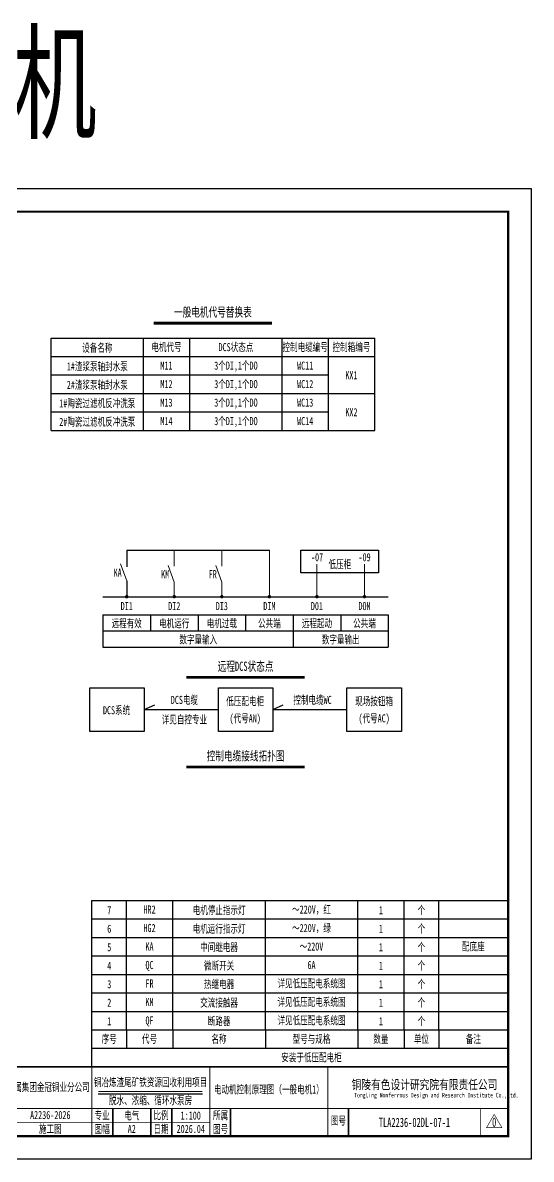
# Model space of a CAD drawing. Header units: millimetres. Extents: x 401220 to 2750366, y -101310 to 943175.
# Drawn here: x 1149682 to 1171673, y -101260 to -52085 of the extents above; entities that cross this region are included whole.
import ezdxf
from ezdxf.enums import TextEntityAlignment as Align

# ---------------------------------------------------------------- set-up
doc = ezdxf.new("R2010")
doc.units = ezdxf.units.MM
doc.linetypes.add('常规', pattern=[20, 10, 0, 10])
for name, color, linetype, lineweight in [('CAXA0层', 7, 'Continuous', 25), ('SW', 8, 'Continuous', 20), ('TEXT', 4, 'Continuous', 0)]:
    doc.layers.add(name, color=color, linetype=linetype, lineweight=lineweight)
for name, color, linetype in [('动力平面导线层', 3, '常规'), ('动力平面设备层', 1, 'Continuous'), ('图框', 7, 'Continuous'), ('标注-照明', 7, 'Continuous'), ('照明平面导线层', 3, 'Continuous'), ('照明平面设备层', 1, 'Continuous')]:
    doc.layers.add(name, color=color, linetype=linetype)
doc.styles.add('HZ', font='simsun.ttf', dxfattribs={"width": 0.75})
doc.styles.add('标准', font='NSimSun.ttf', dxfattribs={"width": 0.667})

# ---------------------------------------------------------------- blocks, each defined once
blk = doc.blocks.new('3')
at = {"layer": 'TEXT', "color": 7, "lineweight": 25, "style": 'HZ', "width": 0.75}
for s, height, p in [('铜陵有色设计研究院有限责任公司', 400, (221501, 249018)), ('Tongling Nonferrous Design and Research Institute Co.,Ltd.', 200, (221613, 248659))]:
    blk.add_text(s, height=height, dxfattribs=at).set_placement(p)
blk = doc.blocks.new('铜陵有色图签02')
at = {"layer": '图框', "linetype": 'Continuous', "lineweight": 50}
for p, q in [((-38401, 3003), (-38401, 1)), ((-29100, 3001), (-29100, 0))]:
    blk.add_line(p, q, dxfattribs=at)
at = {"layer": '图框', "color": 7, "linetype": 'Continuous', "lineweight": 25}
for p, q in [((-36201, 3010), (-36201, 9)), ((-34701, 3010), (-34701, 9)), ((-33401, 3017), (-33401, 16)), ((-31901, 3017), (-31901, 16)), ((-30601, 3017), (-30601, 16)), ((-29100, 1201), (-37501, 1201))]:
    blk.add_line(p, q, dxfattribs=at)
at = {"layer": '图框', "color": 7, "linetype": 'Continuous', "lineweight": 35}
for p, q in [((-27300, 3001), (-27300, 1)), ((-21600, 1197), (-21600, -3)), ((-17100, 1200), (-17100, 0)), ((-15450, 0), (-15450, 1200)), ((-14550, 1200), (-14550, 0)), ((-12000, 1201), (-12000, 1)), ((-6900, 1202), (-6900, 2))]:
    blk.add_line(p, q, dxfattribs=at)
at = {"layer": '图框', "lineweight": 25}
blk.add_line((-17723, 1830), (-13223, 1830), dxfattribs=at)
at = {"layer": '图框', "lineweight": 70, "const_width": 70}
blk.add_lwpolyline([(-17980, 3001), (0, 3001), (-38401, 3001)], dxfattribs=at)
at = {"layer": '图框', "color": 7, "linetype": 'Continuous', "lineweight": 25, "const_width": 25}
for points in [[(-37501, 3000), (-37501, 0)], [(-25800, 3001), (-25800, 1)], [(-24300, 3001), (-24300, 1)], [(-23100, 2401), (-37501, 2401)], [(-23100, 1801), (-37501, 1801)], [(-23100, 1201), (-29100, 1201)], [(-12900, 600), (-18000, 600), (-37501, 600)], [(-602, 943), (-932, 371), (-272, 371), (-602, 943)]]:
    blk.add_lwpolyline(points, dxfattribs=at)
at = {"layer": '图框', "linetype": 'Continuous', "lineweight": 50, "const_width": 50}
for points in [[(-23100, 3001), (-23100, 1)], [(-18000, 3000), (-18000, 0)]]:
    blk.add_lwpolyline(points, dxfattribs=at)
at = {"layer": '图框', "lineweight": 50, "const_width": 50}
for points in [[(-12900, 3001), (-12900, 1)], [(-7800, 3001), (-7800, 1)], [(0, 3000), (0, 0)], [(-23100, 1200), (0, 1200)]]:
    blk.add_lwpolyline(points, dxfattribs=at)
at = {"layer": '图框', "lineweight": 25, "const_width": 35}
blk.add_lwpolyline([(-17723, 1930), (-13223, 1930)], dxfattribs=at)
at = {"layer": '图框', "color": 7, "linetype": 'Continuous', "lineweight": 35, "const_width": 25}
blk.add_lwpolyline([(-1200, 1201), (-1200, 0)], dxfattribs=at)
at = {"layer": '图框', "linetype": 'Continuous', "lineweight": 70, "const_width": 70}
blk.add_lwpolyline([(-38401, 1), (0, 0)], dxfattribs=at)
at = {"layer": '图框', "lineweight": 25}
blk.add_blockref('3', (-228268, -246986), dxfattribs=at)
at = {"layer": 'TEXT', "color": 7, "lineweight": 25, "style": '标准', "width": 0.667}
for s, height, p in [('总  图', 300, (-36862, 2555)), ('建  筑', 300, (-34062, 2562)), ('热  工', 300, (-31262, 2562)), ('项目负责人', 350, (-28197, 2541)), ('会', 300, (-37942, 2054)), ('冶  炼', 300, (-36862, 1955)), ('化  工', 300, (-34062, 1962)), ('给排水', 300, (-31262, 1962)), ('审  定', 350, (-28197, 1941)), ('签', 300, (-37942, 1404)), ('选  矿', 300, (-36862, 1355)), ('暖  通', 300, (-34062, 1362)), ('自  控', 300, (-31262, 1362)), ('审  核', 350, (-28197, 1341)), ('栏', 300, (-37942, 754)), ('采  矿', 300, (-36862, 754)), ('机  械', 300, (-34062, 761)), ('电  气', 300, (-31262, 761)), ('校  对', 350, (-28197, 741)), ('项目编号', 350, (-22343, 730)), ('专业', 350, (-17559, 730)), ('比例', 350, (-15009, 730)), ('所属', 350, (-12438, 730)), ('专  业', 300, (-36862, 170)), ('签  字', 300, (-35449, 170)), ('专  业', 300, (-34062, 177)), ('签  字', 300, (-32649, 177)), ('专  业', 300, (-31262, 177)), ('签  字', 300, (-29849, 177)), ('设  计', 350, (-28197, 139)), ('设计阶段', 350, (-22343, 130)), ('图幅', 350, (-17559, 130)), ('日期', 350, (-15009, 130)), ('图号', 350, (-12438, 130)), ('图号', 350, (-7339, 495))]:
    blk.add_text(s, height=height, dxfattribs=at).set_placement(p, align=Align.CENTER)

msp = doc.modelspace()

# ---------------------------------------------------------------- linework, layer by layer
at = {"color": 7, "linetype": 'ByBlock', "lineweight": 20, "const_width": 75}
for points in [[(1154140.4, -76918.3, 1), (1154215.4, -76918.3, 1)], [(1156196.9, -76918.3, 1), (1156271.9, -76918.3, 1)], [(1158253.4, -76918.3, 1), (1158328.4, -76918.3, 1)], [(1160309.9, -76918.3, 1), (1160384.9, -76918.3, 1)], [(1162366.4, -76918.3, 1), (1162441.4, -76918.3, 1)], [(1164422.9, -76918.3, 1), (1164497.9, -76918.3, 1)]]:
    msp.add_lwpolyline(points, format="xyb", close=True, dxfattribs=at)
at = {"layer": 'CAXA0层', "color": 2, "linetype": 'ByBlock', "lineweight": 40}
for p, q in [((1155356.3, -65058.1), (1160454.5, -65058.1)), ((1156770, -80382.9), (1161868.2, -80382.9)), ((1156770, -84261.8), (1161868.2, -84261.8))]:
    msp.add_line(p, q, dxfattribs=at)
at = {"layer": 'CAXA0层', "color": 2, "linetype": 'ByBlock', "lineweight": 0}
for p, q in [((1155356.3, -65123.6), (1160454.5, -65123.6)), ((1156770, -80448.4), (1161868.2, -80448.4)), ((1156770, -84327.3), (1161868.2, -84327.3))]:
    msp.add_line(p, q, dxfattribs=at)
at = {"layer": 'SW', "color": 7, "linetype": 'ByBlock', "lineweight": 25}
for p, q in [((1150905.4, -69726.1), (1150905.4, -65726.1)), ((1154905.4, -69726.1), (1154905.4, -65726.1)), ((1160905.4, -69726.1), (1160905.4, -65726.1)), ((1162905.4, -69726.1), (1162905.4, -65726.1)), ((1164905.4, -69726.1), (1164905.4, -65726.1)), ((1153149.6, -77703.3), (1153149.6, -79099.6)), ((1153149.6, -77703.3), (1165488.6, -77703.3)), ((1155206.1, -77703.3), (1155206.1, -78401.5)), ((1157262.6, -77703.3), (1157262.6, -78401.5)), ((1159319.1, -77703.3), (1159319.1, -78401.5)), ((1161375.6, -77703.3), (1161375.6, -79099.6)), ((1163432.1, -77703.3), (1163432.1, -78401.5)), ((1165488.6, -77703.3), (1165488.6, -79099.6)), ((1153149.6, -78401.5), (1165488.6, -78401.5)), ((1153149.6, -79099.6), (1165488.6, -79099.6)), ((1152673, -90059.3), (1154173, -90059.3)), ((1152673, -90859.3), (1152673, -90059.3)), ((1154173, -90059.3), (1156173, -90059.3)), ((1154173, -90859.3), (1154173, -90059.3)), ((1156173, -90059.3), (1160173, -90059.3)), ((1156173, -90859.3), (1156173, -90059.3)), ((1160173, -90059.3), (1164173, -90059.3)), ((1160173, -90859.3), (1160173, -90059.3)), ((1164173, -90059.3), (1166173, -90059.3)), ((1164173, -90859.3), (1164173, -90059.3)), ((1166173, -90059.3), (1167673, -90059.3)), ((1166173, -90859.3), (1166173, -90059.3)), ((1167673, -90059.3), (1170673, -90059.3)), ((1167673, -90859.3), (1167673, -90059.3)), ((1152673, -90859.3), (1154173, -90859.3)), ((1152673, -91659.3), (1152673, -90859.3)), ((1154173, -90859.3), (1156173, -90859.3)), ((1154173, -91659.3), (1154173, -90859.3)), ((1156173, -90859.3), (1160173, -90859.3)), ((1156173, -91659.3), (1156173, -90859.3)), ((1160173, -90859.3), (1164173, -90859.3)), ((1160173, -91659.3), (1160173, -90859.3)), ((1164173, -90859.3), (1166173, -90859.3)), ((1164173, -91659.3), (1164173, -90859.3)), ((1166173, -90859.3), (1167673, -90859.3)), ((1166173, -91659.3), (1166173, -90859.3)), ((1167673, -90859.3), (1170673, -90859.3)), ((1167673, -91659.3), (1167673, -90859.3)), ((1152673, -91659.3), (1154173, -91659.3)), ((1152673, -92459.3), (1152673, -91659.3)), ((1154173, -91659.3), (1156173, -91659.3)), ((1154173, -92459.3), (1154173, -91659.3)), ((1156173, -91659.3), (1160173, -91659.3)), ((1156173, -92459.3), (1156173, -91659.3)), ((1160173, -91659.3), (1164173, -91659.3)), ((1160173, -92459.3), (1160173, -91659.3)), ((1164173, -91659.3), (1166173, -91659.3)), ((1164173, -92459.3), (1164173, -91659.3)), ((1166173, -91659.3), (1167673, -91659.3)), ((1166173, -92459.3), (1166173, -91659.3)), ((1167673, -91659.3), (1170673, -91659.3)), ((1167673, -92459.3), (1167673, -91659.3)), ((1152673, -92459.3), (1154173, -92459.3)), ((1152673, -93259.3), (1152673, -92459.3)), ((1154173, -92459.3), (1156173, -92459.3)), ((1154173, -93259.3), (1154173, -92459.3)), ((1156173, -92459.3), (1160173, -92459.3)), ((1156173, -93259.3), (1156173, -92459.3)), ((1160173, -92459.3), (1164173, -92459.3)), ((1160173, -93259.3), (1160173, -92459.3)), ((1164173, -92459.3), (1166173, -92459.3)), ((1164173, -93259.3), (1164173, -92459.3)), ((1166173, -92459.3), (1167673, -92459.3)), ((1166173, -93259.3), (1166173, -92459.3)), ((1167673, -92459.3), (1170673, -92459.3)), ((1167673, -93259.3), (1167673, -92459.3)), ((1152673, -93259.3), (1154173, -93259.3)), ((1152673, -94059.3), (1152673, -93259.3)), ((1154173, -93259.3), (1156173, -93259.3)), ((1154173, -94059.3), (1154173, -93259.3)), ((1156173, -93259.3), (1160173, -93259.3)), ((1156173, -94059.3), (1156173, -93259.3)), ((1160173, -93259.3), (1164173, -93259.3)), ((1160173, -94059.3), (1160173, -93259.3)), ((1164173, -93259.3), (1166173, -93259.3)), ((1164173, -94059.3), (1164173, -93259.3)), ((1166173, -93259.3), (1167673, -93259.3)), ((1166173, -94059.3), (1166173, -93259.3)), ((1167673, -93259.3), (1170673, -93259.3)), ((1167673, -94059.3), (1167673, -93259.3)), ((1152673, -94059.3), (1154173, -94059.3)), ((1152673, -94859.3), (1152673, -94059.3)), ((1154173, -94059.3), (1156173, -94059.3)), ((1154173, -94859.3), (1154173, -94059.3)), ((1156173, -94059.3), (1160173, -94059.3)), ((1156173, -94859.3), (1156173, -94059.3)), ((1160173, -94059.3), (1164173, -94059.3)), ((1160173, -94859.3), (1160173, -94059.3)), ((1164173, -94059.3), (1166173, -94059.3)), ((1164173, -94859.3), (1164173, -94059.3)), ((1166173, -94059.3), (1167673, -94059.3)), ((1166173, -94859.3), (1166173, -94059.3)), ((1167673, -94059.3), (1170673, -94059.3)), ((1167673, -94859.3), (1167673, -94059.3)), ((1152673, -94859.3), (1154173, -94859.3)), ((1152673, -95659.3), (1152673, -94859.3)), ((1154173, -94859.3), (1156173, -94859.3)), ((1154173, -95659.3), (1154173, -94859.3)), ((1156173, -94859.3), (1160173, -94859.3)), ((1156173, -95659.3), (1156173, -94859.3)), ((1160173, -94859.3), (1164173, -94859.3)), ((1160173, -95659.3), (1160173, -94859.3)), ((1164173, -94859.3), (1166173, -94859.3)), ((1164173, -95659.3), (1164173, -94859.3)), ((1166173, -94859.3), (1167673, -94859.3)), ((1166173, -95659.3), (1166173, -94859.3)), ((1167673, -94859.3), (1170673, -94859.3)), ((1167673, -95659.3), (1167673, -94859.3)), ((1152673, -96459.3), (1152673, -95659.3)), ((1152673, -95659.3), (1170673, -95659.3)), ((1154173, -95659.3), (1154173, -96459.3)), ((1156173, -95659.3), (1156173, -96459.3)), ((1160173, -95659.3), (1160173, -96459.3)), ((1164173, -95659.3), (1164173, -96459.3)), ((1166173, -95659.3), (1166173, -96459.3)), ((1167673, -95659.3), (1167673, -96459.3)), ((1152673, -96459.3), (1170673, -96459.3)), ((1152673, -97259.3), (1152673, -96459.3))]:
    msp.add_line(p, q, dxfattribs=at)
at = {"layer": '动力平面导线层', "color": 0, "linetype": 'ByBlock'}
for p, q in [((1150905.4, -65726.1), (1164905.4, -65726.1)), ((1156905.4, -69726.1), (1156905.4, -65726.1)), ((1150905.4, -66526.1), (1164905.4, -66526.1)), ((1150905.4, -67326.1), (1162905.4, -67326.1)), ((1150905.4, -68126.1), (1164905.4, -68126.1)), ((1150905.4, -68926.1), (1162905.4, -68926.1)), ((1150905.4, -69726.1), (1164905.4, -69726.1))]:
    msp.add_line(p, q, dxfattribs=at)
at = {"layer": '动力平面设备层', "color": 3, "linetype": 'ByBlock', "lineweight": -3, "ltscale": 100}
for p, q in [((1161708.9, -74910.6), (1165067.5, -74910.6)), ((1161708.9, -75883.1), (1161708.9, -74910.6)), ((1165067.5, -74910.6), (1165067.5, -75883.1)), ((1165067.5, -75883.1), (1161708.9, -75883.1))]:
    msp.add_line(p, q, dxfattribs=at)
at = {"layer": '图框', "linetype": 'Continuous', "lineweight": 100, "const_width": 100}
msp.add_lwpolyline([(1114773, -100259.7), (1170673, -100259.7), (1170673, -60259.7), (1114773, -60259.7)], close=True, dxfattribs=at)
at = {"layer": '标注-照明', "linetype": 'ByBlock', "lineweight": 25, "ltscale": 100}
for p, q in [((1154177.9, -74910.6), (1154177.9, -75629.5)), ((1154177.9, -74910.6), (1160347.4, -74910.6)), ((1154177.9, -76233), (1154177.9, -76918.3)), ((1153149.6, -76918.3), (1165488.6, -76918.3)), ((1154934.6, -81803.8), (1155387.3, -81600.7)), ((1160497.3, -81803.8), (1160950, -81600.7)), ((1154934.6, -81803.8), (1158140.9, -81803.8)), ((1160497.3, -81803.8), (1163703.6, -81803.8))]:
    msp.add_line(p, q, dxfattribs=at)
for points in [[(1154934.6, -82749.7), (1152578.2, -82749.7), (1152578.2, -80857.9), (1154934.6, -80857.9)], [(1160497.3, -82749.7), (1158140.9, -82749.7), (1158140.9, -80857.9), (1160497.3, -80857.9)], [(1166060, -82749.7), (1163703.6, -82749.7), (1163703.6, -80857.9), (1166060, -80857.9)]]:
    msp.add_lwpolyline(points, close=True, dxfattribs=at)
at = {"layer": '照明平面导线层', "color": 0, "linetype": 'ByBlock', "lineweight": 20}
for p, q in [((1156234.4, -75595.1), (1156234.4, -74910.6)), ((1158290.9, -75595.1), (1158290.9, -74910.6)), ((1160347.4, -76918.3), (1160347.4, -74910.6)), ((1154177.9, -76233), (1153916.4, -75501.9)), ((1156234.4, -76296.8), (1155972.9, -75565.7)), ((1158290.9, -76296.8), (1158029.4, -75565.7)), ((1162403.9, -76918.3), (1162403.9, -75512)), ((1164460.4, -76918.3), (1164460.4, -75512)), ((1156234.4, -76918.3), (1156234.4, -76296.8)), ((1158290.9, -76918.3), (1158290.9, -76296.8))]:
    msp.add_line(p, q, dxfattribs=at)
at = {"layer": '照明平面设备层', "color": 0, "lineweight": -3, "ltscale": 100}
msp.add_lwpolyline([(1112273, -59259.7), (1171673, -59259.7), (1171673, -101259.7), (1112273, -101259.7)], close=True, dxfattribs=at)

# ---------------------------------------------------------------- block references
at = {"layer": '图框', "lineweight": 25}
msp.add_blockref('铜陵有色图签02', (1170673, -100259.7), dxfattribs=at)

# ---------------------------------------------------------------- texts
at = {"layer": 'SW', "color": 4, "linetype": 'ByBlock', "lineweight": 25, "style": '标准', "width": 0.667}
for s, height, p in [('就地控制电机', 4000, (1141973, -56679)), ('DCS系统', 350, (1153738.1, -82005.9)), ('DCS电缆', 350, (1156673, -81559.5)), ('低压配电柜', 350, (1159300.8, -81617.7)), ('控制电缆WC', 350, (1162214.1, -81559.5)), ('现场按钮箱', 350, (1164877.7, -81617.7)), ('详见自控专业', 350, (1156673, -82408.2)), ('(代号AN)', 350, (1159300.8, -82356.6)), ('(代号AC)', 350, (1164877.7, -82356.6))]:
    msp.add_text(s, height=height, dxfattribs=at).set_placement(p, align=Align.CENTER)
at = {"layer": 'SW', "color": 2, "linetype": 'ByBlock', "lineweight": 25, "style": '标准', "width": 0.667}
for s, p in [('一般电机代号替换表', (1157905.2, -64803.1)), ('远程DCS状态点', (1159318.9, -80127.9)), ('控制电缆接线拓扑图', (1159318.9, -84006.8))]:
    msp.add_text(s, height=400, dxfattribs=at).set_placement(p, align=Align.CENTER)
at = {"layer": 'SW', "color": 7, "linetype": 'ByBlock', "lineweight": 25, "style": '标准', "width": 0.667}
for s, p in [('DCS状态点', (1158901.5, -66295.2)), ('控制电缆编号', (1161896.5, -66295.2)), ('控制箱编号', (1163896.5, -66295.2)), ('设备名称', (1152905.4, -66326.1)), ('电机代号', (1155896.5, -66295.2)), ('1#渣浆泵轴封水泵', (1152905.4, -67126.1)), ('M11', (1155896.5, -67095.2)), ('3个DI,1个DO', (1158901.5, -67095.2)), ('WC11', (1161896.5, -67095.2)), ('KX1', (1163896.5, -67509.8)), ('2#渣浆泵轴封水泵', (1152905.4, -67926.1)), ('M12', (1155896.5, -67895.2)), ('3个DI,1个DO', (1158901.5, -67895.2)), ('WC12', (1161896.5, -67895.2)), ('1#陶瓷过滤机反冲洗泵', (1152905.4, -68726.1)), ('M13', (1155896.5, -68695.2)), ('3个DI,1个DO', (1158901.5, -68695.2)), ('WC13', (1161896.5, -68695.2)), ('KX2', (1163896.5, -69109.8)), ('2#陶瓷过滤机反冲洗泵', (1152905.4, -69526.1)), ('M14', (1155896.5, -69495.2)), ('3个DI,1个DO', (1158901.5, -69495.2)), ('WC14', (1161896.5, -69495.2)), ('-07', (1162409.5, -75385)), ('-09', (1164466, -75385)), ('低压柜', (1163398.2, -75690.9)), ('DI1', (1154178.4, -77498.8)), ('DI2', (1156234.9, -77498.8)), ('DI3', (1158291.4, -77498.8)), ('DIM', (1160347.9, -77498.8)), ('D01', (1162404.4, -77498.8)), ('DOM', (1164460.9, -77498.8)), ('远程有效', (1154178.4, -78247.2)), ('电机运行', (1156234.9, -78247.2)), ('电机过载', (1158291.4, -78247.2)), ('公共端', (1160347.9, -78247.2)), ('远程起动', (1162404.4, -78247.2)), ('公共端', (1164460.9, -78247.2)), ('数字量输入', (1157271.2, -78945.4)), ('数字量输出', (1163432.1, -78945.4)), ('7', (1153423, -90659.3)), ('HR2', (1155164.1, -90628.4)), ('电机停止指示灯', (1158173, -90659.3)), ('～220V，红', (1162169.1, -90628.4)), ('1', (1165173, -90659.3)), ('个', (1166923, -90659.3)), ('6', (1153423, -91459.3)), ('HG2', (1155164.1, -91428.4)), ('电机运行指示灯', (1158173, -91459.3)), ('～220V，绿', (1162169.1, -91428.4)), ('1', (1165173, -91459.3)), ('个', (1166923, -91459.3)), ('5', (1153423, -92259.3)), ('KA', (1155164.1, -92228.4)), ('中间继电器', (1158173, -92259.3)), ('～220V', (1162169.1, -92228.4)), ('1', (1165173, -92259.3)), ('个', (1166923, -92259.3)), ('配底座', (1169169.1, -92228.4)), ('4', (1153423, -93059.3)), ('QC', (1155164.1, -93028.4)), ('微断开关', (1158173, -93059.3)), ('6A', (1162169.1, -93028.4)), ('1', (1165173, -93059.3)), ('个', (1166923, -93059.3)), ('详见低压配电系统图', (1162169.1, -93828.4)), ('3', (1153423, -93859.3)), ('FR', (1155164.1, -93828.4)), ('热继电器', (1158173, -93859.3)), ('1', (1165173, -93859.3)), ('个', (1166923, -93859.3)), ('2', (1153423, -94659.3)), ('KM', (1155164.1, -94628.4)), ('交流接触器', (1158173, -94659.3)), ('详见低压配电系统图', (1162169.1, -94628.4)), ('1', (1165173, -94659.3)), ('个', (1166923, -94659.3)), ('1', (1153423, -95459.3)), ('QF', (1155164.1, -95428.4)), ('断路器', (1158173, -95459.3)), ('详见低压配电系统图', (1162169.1, -95428.4)), ('1', (1165173, -95459.3)), ('个', (1166923, -95459.3)), ('序号', (1153421.1, -96228.4)), ('代号', (1155164.1, -96228.4)), ('名称', (1158169.1, -96228.4)), ('型号与规格', (1162169.1, -96228.4)), ('数量', (1165169.1, -96228.4)), ('单位', (1166919.1, -96228.4)), ('备注', (1169169.1, -96228.4)), ('安装于低压配电柜', (1162169.1, -97028.4))]:
    msp.add_text(s, height=350, dxfattribs=at).set_placement(p, align=Align.CENTER)
for s, p in [('KA', (1153960.9, -75880.6)), ('KM', (1156017.4, -75944.4)), ('FR', (1158073.9, -75944.4))]:
    msp.add_text(s, height=350, dxfattribs=at).set_placement(p, align=Align.MIDDLE_RIGHT)
at = {"layer": 'SW', "color": 4, "linetype": 'Continuous', "lineweight": 25, "style": '标准', "width": 0.667}
for s, height, p in [('铜冶炼渣尾矿铁资源回收利用项目', 350, (1155210.5, -98101.9)), ('铜陵有色金属集团金冠铜业分公司', 350, (1150126.8, -98313.4)), ('电动机控制原理图（一般电机1）', 350, (1160323.9, -98414.2)), ('脱水、浓缩、循环水泵房', 350, (1155210.5, -98883.1)), ('A2236-2026', 350, (1150872.4, -99520.7)), ('电气', 350, (1154397.2, -99541.4)), ('1:100', 350, (1156947.2, -99541.4)), ('施工图', 350, (1150872.4, -100121.1)), ('A2', 350, (1154397.2, -100121.1)), ('2026.04', 350, (1156947.2, -100121.1)), ('TLA2236-02DL-07-1', 400, (1166622.3, -99864.6)), ('0', 400, (1170070.8, -99853.1))]:
    msp.add_text(s, height=height, dxfattribs=at).set_placement(p, align=Align.CENTER)

doc.saveas('drawing.dxf')
